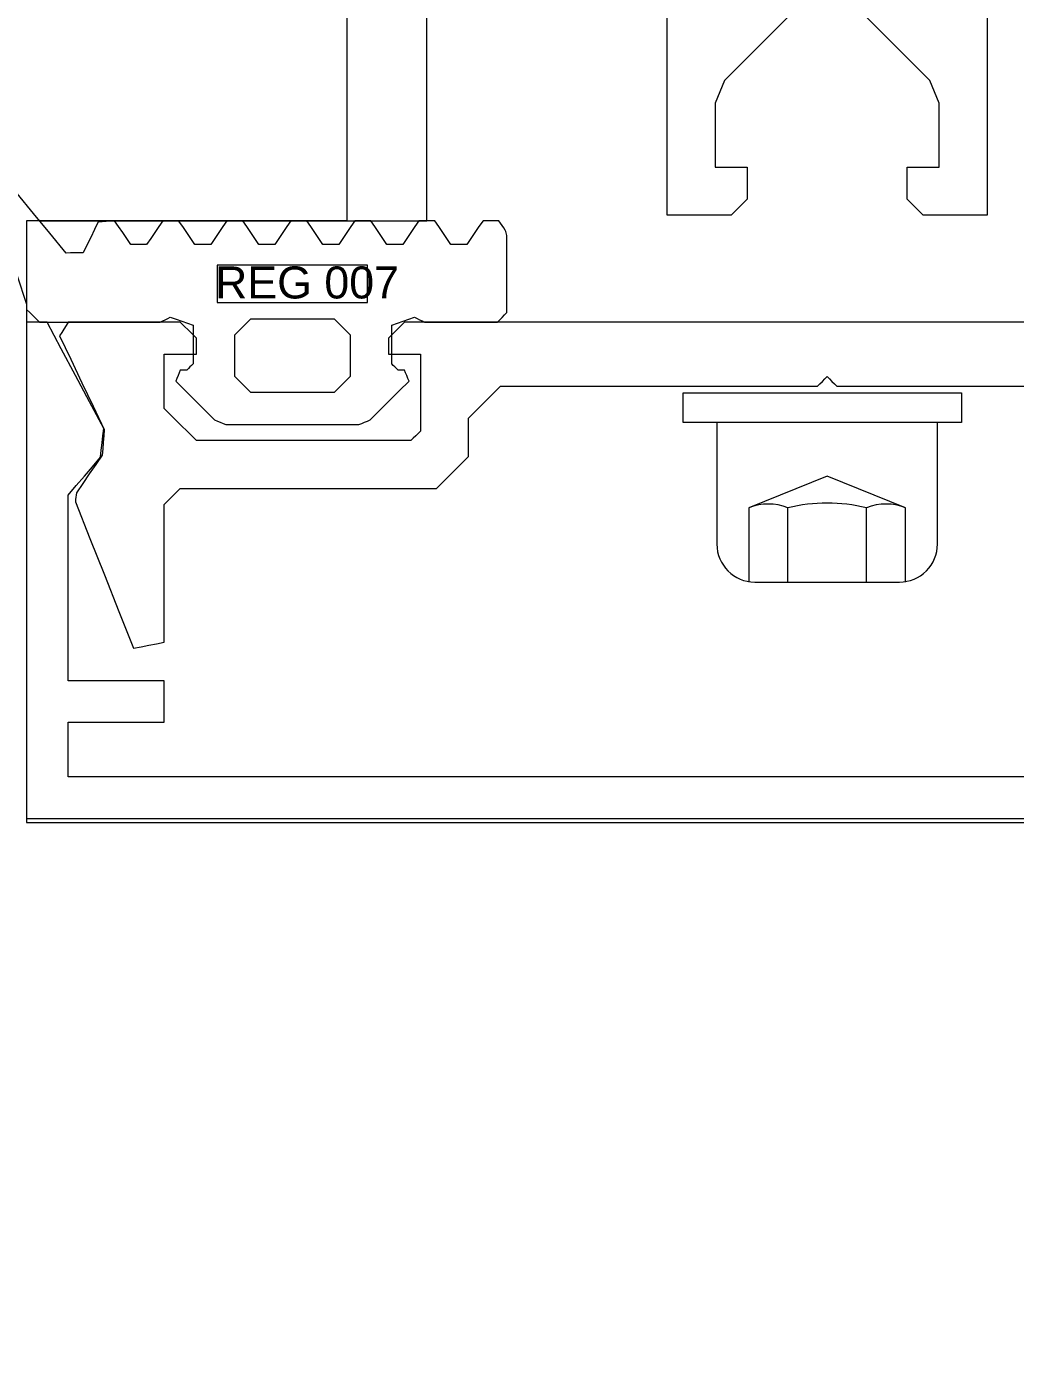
# Model space of a CAD drawing. Header units: millimetres. Extents: x 97 to 215964, y -4577 to 60645.
# Drawn here: x 152447.89 to 152478.77, y 39758.32 to 39799.89 of the extents above; entities that cross this region are included whole.
import ezdxf

# ---------------------------------------------------------------- set-up
doc = ezdxf.new("R2010")
doc.units = ezdxf.units.MM
for name, color, linetype, lineweight in [('A-FLOR-____-PATT', 8, 'Continuous', 9), ('A-GLAZ-CWMG-MCUT', 51, 'Continuous', 9), ('A-GLAZ-CWMG-OTLN', 51, 'Continuous', 9), ('G-XREF-____-OTLN', 8, 'Continuous', 9)]:
    doc.layers.add(name, color=color, linetype=linetype, lineweight=lineweight)
doc.styles.add('Arial', font='arial.ttf', dxfattribs={"height": 0.9999999999999999})

# ---------------------------------------------------------------- blocks, each defined once
blk = doc.blocks.new('Прямоугольный импост - Рядовой 50х200-38602498-О_АИ_ПП_8_400_Целиком')
at = {"layer": 'A-GLAZ-CWMG-MCUT', "color": 90}
for p, q in [((0, 39.79999999999961), (-50.00000000000596, 39.79999999999961)), ((0, 21.00000000000389), (0, 39.79999999999961)), ((-9.999999999997726, -21.00000000000389), (-9.999999999997726, 21.00000000000389)), ((-9.999999999997726, 21.00000000000389), (0, 21.00000000000389))]:
    blk.add_line(p, q, dxfattribs=at)
blk = doc.blocks.new('Прямоугольный импост - 200_dwg-17677014-О_АИ_ПП_8_400_Целиком')
at = {"layer": 'G-XREF-____-OTLN', "color": 10, "lineweight": 5}
for p, q in [((227995.2272596595, 196719.5108221563), (227995.2272596595, 196721.8307167951)), ((227997.6771641584, 196719.5108221563), (227997.6771641584, 196721.8307167951)), ((227994.1931817367, 196719.5108221563), (227998.711242081, 196719.5108221563))]:
    blk.add_line(p, q, dxfattribs=at)
at = {"layer": 'G-XREF-____-OTLN', "color": 10, "lineweight": 5, "flags": 128}
for points in [[(228001.452211909, 196764.9675329972), (228001.452211909, 196730.9674846028), (227999.452211909, 196730.9674846028), (227998.952211909, 196731.4674846027), (227998.952211909, 196732.4674846027), (227999.952211909, 196732.4674846027), (227999.952211909, 196734.4675329972), (227999.6593186902, 196735.1746397784), (227997.1593186902, 196737.6746397784)], [(227995.7451051278, 196737.6746397784), (227993.2451051278, 196735.1746397784), (227992.952211909, 196734.4675329972), (227992.952211909, 196732.4674846027), (227993.952211909, 196732.4674846027), (227993.952211909, 196731.4674846027), (227993.452211909, 196730.9674846028), (227991.452211909, 196730.9674846028), (227991.452211909, 196764.9675329972)], [(227971.8517335563, 196730.7982845857), (227983.9522119089, 196730.7982845857), (227983.9522119089, 196772.7982845857), (227982.452211909, 196772.7982845857)], [(227972.6873740073, 196729.7881075191), (227972.1756014887, 196730.4067717556), (227971.6638289701, 196731.0254359921), (227971.1520564515, 196731.6441002285), (227970.6402839329, 196732.2627644649)], [(227970.2141166709, 196731.8465240991), (227970.5236404804, 196730.9339637231), (227970.8331642899, 196730.0214033471), (227971.1426880994, 196729.108842971), (227971.4522119089, 196728.196282595)], [(227973.6815856928, 196730.7585021974), (227973.5668988009, 196730.5187691859), (227973.4522119089, 196730.2790361743), (227973.337525017, 196730.0393031628), (227973.2228381251, 196729.7995701512)], [(227974.1999112735, 196730.7982845857), (227974.0703298784, 196730.7883389887), (227973.9407484831, 196730.7783933916), (227973.811167088, 196730.7684477945), (227973.6815856928, 196730.7585021974)], [(227974.7045125444, 196730.0597877628), (227974.5783622267, 196730.2444119686), (227974.452211909, 196730.4290361743), (227974.3260615912, 196730.6136603801), (227974.1999112735, 196730.7982845858)], [(227975.7045125444, 196730.7982845857), (227975.5783622267, 196730.61366038), (227975.4522119089, 196730.4290361743), (227975.3260615913, 196730.2444119685), (227975.1999112736, 196730.0597877628)], [(227976.1999112735, 196730.7982845857), (227976.0760615912, 196730.7982845857), (227975.9522119089, 196730.7982845857), (227975.8283622267, 196730.7982845857), (227975.7045125444, 196730.7982845857)], [(227976.7045125444, 196730.0597877628), (227976.5783622267, 196730.2444119686), (227976.452211909, 196730.4290361743), (227976.3260615912, 196730.6136603801), (227976.1999112735, 196730.7982845858)], [(227977.7045125444, 196730.7982845857), (227977.5783622267, 196730.61366038), (227977.4522119089, 196730.4290361743), (227977.3260615913, 196730.2444119685), (227977.1999112736, 196730.0597877628)], [(227978.1999112735, 196730.7982845857), (227978.0760615912, 196730.7982845857), (227977.9522119089, 196730.7982845857), (227977.8283622267, 196730.7982845857), (227977.7045125444, 196730.7982845857)], [(227978.7045125444, 196730.0597877628), (227978.5783622267, 196730.2444119686), (227978.452211909, 196730.4290361743), (227978.3260615912, 196730.6136603801), (227978.1999112735, 196730.7982845858)], [(227979.7045125444, 196730.7982845857), (227979.5783622267, 196730.61366038), (227979.4522119089, 196730.4290361743), (227979.3260615913, 196730.2444119685), (227979.1999112736, 196730.0597877628)], [(227980.1999112735, 196730.7982845857), (227980.0760615912, 196730.7982845857), (227979.9522119089, 196730.7982845857), (227979.8283622267, 196730.7982845857), (227979.7045125444, 196730.7982845857)], [(227980.7045125444, 196730.0597877628), (227980.5783622267, 196730.2444119686), (227980.452211909, 196730.4290361743), (227980.3260615912, 196730.6136603801), (227980.1999112735, 196730.7982845858)], [(227981.7045125444, 196730.7982845857), (227981.5783622267, 196730.61366038), (227981.4522119089, 196730.4290361743), (227981.3260615913, 196730.2444119685), (227981.1999112736, 196730.0597877628)], [(227982.1999112735, 196730.7982845857), (227982.0760615912, 196730.7982845857), (227981.9522119089, 196730.7982845857), (227981.8283622267, 196730.7982845857), (227981.7045125444, 196730.7982845857)], [(227982.7045125444, 196730.0597877628), (227982.5783622267, 196730.2444119686), (227982.452211909, 196730.4290361743), (227982.3260615912, 196730.6136603801), (227982.1999112735, 196730.7982845858)], [(227983.7045125444, 196730.7982845857), (227983.5783622267, 196730.61366038), (227983.4522119089, 196730.4290361743), (227983.3260615913, 196730.2444119685), (227983.1999112736, 196730.0597877628)], [(227984.1999112735, 196730.7982845857), (227984.0760615912, 196730.7982845857), (227983.9522119089, 196730.7982845857), (227983.8283622267, 196730.7982845857), (227983.7045125444, 196730.7982845857)], [(227984.7045125444, 196730.0597877628), (227984.5783622267, 196730.2444119686), (227984.452211909, 196730.4290361743), (227984.3260615912, 196730.6136603801), (227984.1999112735, 196730.7982845858)], [(227985.7045125444, 196730.7982845857), (227985.5783622267, 196730.61366038), (227985.452211909, 196730.4290361743), (227985.3260615913, 196730.2444119685), (227985.1999112736, 196730.0597877628)], [(227986.1999112735, 196730.7982845857), (227986.0760615912, 196730.7982845857), (227985.9522119089, 196730.7982845857), (227985.8283622267, 196730.7982845857), (227985.7045125444, 196730.7982845857)], [(227986.3999112736, 196730.5055794874), (227986.3499112735, 196730.578755762), (227986.2999112735, 196730.6519320366), (227986.2499112736, 196730.7251083112), (227986.1999112735, 196730.7982845858)], [(227986.452211909, 196730.336331076), (227986.4391367501, 196730.3786431788), (227986.4260615912, 196730.4209552817), (227986.4129864324, 196730.4632673846), (227986.3999112736, 196730.5055794874)], [(227986.452211909, 196727.9290361743), (227986.452211909, 196728.5308598997), (227986.452211909, 196729.1326836252), (227986.452211909, 196729.7345073505), (227986.452211909, 196730.336331076)], [(227975.1999112736, 196730.0597877628), (227975.0760615913, 196730.0597877628), (227974.952211909, 196730.0597877628), (227974.8283622267, 196730.0597877628), (227974.7045125444, 196730.0597877628)], [(227977.1999112736, 196730.0597877628), (227977.0760615913, 196730.0597877628), (227976.952211909, 196730.0597877628), (227976.8283622267, 196730.0597877628), (227976.7045125444, 196730.0597877628)], [(227979.1999112736, 196730.0597877628), (227979.0760615913, 196730.0597877628), (227978.952211909, 196730.0597877628), (227978.8283622267, 196730.0597877628), (227978.7045125444, 196730.0597877628)], [(227981.1999112736, 196730.0597877628), (227981.0760615913, 196730.0597877628), (227980.952211909, 196730.0597877628), (227980.8283622267, 196730.0597877628), (227980.7045125444, 196730.0597877628)], [(227983.1999112736, 196730.0597877628), (227983.0760615912, 196730.0597877628), (227982.952211909, 196730.0597877628), (227982.8283622267, 196730.0597877628), (227982.7045125444, 196730.0597877628)], [(227985.1999112736, 196730.0597877628), (227985.0760615912, 196730.0597877628), (227984.952211909, 196730.0597877628), (227984.8283622267, 196730.0597877628), (227984.7045125444, 196730.0597877628)], [(227973.2228381251, 196729.7995701512), (227973.0889720956, 196729.7967044932), (227972.9551060662, 196729.7938388352), (227972.8212400367, 196729.7909731772), (227972.6873740073, 196729.7881075191)], [(227971.4522119089, 196728.1962825949), (227971.4522119089, 196728.1544709898), (227971.4522119089, 196728.1126593846), (227971.4522119089, 196728.0708477795), (227971.4522119089, 196728.0290361743)], [(227971.4522119089, 196728.0290361743), (227971.5522119089, 196727.9290361743), (227971.6522119089, 196727.8290361743), (227971.752211909, 196727.7290361743), (227971.8522119089, 196727.6290361743)], [(227986.152211909, 196727.6290361743), (227986.227211909, 196727.7040361743), (227986.302211909, 196727.7790361743), (227986.377211909, 196727.8540361743), (227986.452211909, 196727.9290361743)], [(227972.0926661833, 196727.6290361742), (227971.9325526147, 196727.6290361742), (227971.7724390462, 196727.6290361742), (227971.6123254776, 196727.6290361742), (227971.452211909, 196727.6290361742)], [(227971.452211909, 196727.6290361742), (227971.452211909, 196723.7540361743), (227971.452211909, 196719.8790361742), (227971.452211909, 196716.0040361743), (227971.452211909, 196712.1290361742)], [(227971.8522119089, 196727.6290361743), (227972.7956299657, 196727.6290361743), (227973.7390480224, 196727.6290361743), (227974.6824660791, 196727.6290361743), (227975.6258841358, 196727.6290361743)], [(227973.8587217165, 196724.3043279166), (227973.4172078332, 196725.135504981), (227972.9756939499, 196725.9666820455), (227972.5341800666, 196726.7978591099), (227972.0926661833, 196727.6290361742)], [(227972.752211909, 196727.6290361743), (227972.6844911053, 196727.521804315), (227972.6167703017, 196727.4145724557), (227972.549049498, 196727.3073405965), (227972.4813286943, 196727.2001087373)], [(227976.252211909, 196727.6290361743), (227975.377211909, 196727.6290361743), (227974.502211909, 196727.6290361743), (227973.627211909, 196727.6290361743), (227972.752211909, 196727.6290361743)], [(227975.6258841358, 196727.6290361743), (227975.7041751075, 196727.6668226407), (227975.7824660791, 196727.7046091071), (227975.8607570507, 196727.7423955736), (227975.9390480224, 196727.78018204)], [(227975.9390480224, 196727.78018204), (227976.1173389941, 196727.7179685064), (227976.2956299657, 196727.6557549729), (227976.4739209373, 196727.5935414393), (227976.652211909, 196727.5313279057)], [(227976.752211909, 196727.1290361743), (227976.627211909, 196727.2540361742), (227976.502211909, 196727.3790361743), (227976.377211909, 196727.5040361743), (227976.252211909, 196727.6290361743)], [(227976.652211909, 196727.5313279057), (227976.652211909, 196727.2307549728), (227976.652211909, 196726.93018204), (227976.652211909, 196726.6296091072), (227976.652211909, 196726.3290361743)], [(227977.9522119089, 196727.2290361743), (227978.077211909, 196727.3540361743), (227978.202211909, 196727.4790361743), (227978.327211909, 196727.6040361743), (227978.452211909, 196727.7290361743)], [(227978.452211909, 196727.7290361743), (227979.102211909, 196727.7290361743), (227979.752211909, 196727.7290361743), (227980.402211909, 196727.7290361743), (227981.052211909, 196727.7290361743)], [(227981.052211909, 196727.7290361743), (227981.177211909, 196727.6040361743), (227981.3022119089, 196727.4790361743), (227981.427211909, 196727.3540361743), (227981.5522119089, 196727.2290361743)], [(227983.252211909, 196727.6290361743), (227983.127211909, 196727.5040361743), (227983.002211909, 196727.3790361743), (227982.877211909, 196727.2540361742), (227982.752211909, 196727.1290361743)], [(227982.852211909, 196727.5313279057), (227983.0305028806, 196727.5935414393), (227983.2087938522, 196727.6557549729), (227983.3870848239, 196727.7179685064), (227983.5653757955, 196727.78018204)], [(227982.852211909, 196726.3290361743), (227982.852211909, 196726.6296091072), (227982.852211909, 196726.93018204), (227982.852211909, 196727.2307549728), (227982.852211909, 196727.5313279057)], [(228009.652211909, 196727.6290361743), (228003.052211909, 196727.6290361743), (227996.452211909, 196727.6290361743), (227989.852211909, 196727.6290361743), (227983.252211909, 196727.6290361743)], [(227983.5653757955, 196727.78018204), (227983.6436667671, 196727.7423955736), (227983.7219577388, 196727.7046091071), (227983.8002487104, 196727.6668226407), (227983.878539682, 196727.6290361743)], [(227983.878539682, 196727.6290361743), (227984.4469577388, 196727.6290361743), (227985.0153757955, 196727.6290361743), (227985.5837938522, 196727.6290361743), (227986.152211909, 196727.6290361743)], [(227972.4813286943, 196727.2001087373), (227972.8296383078, 196726.4682922212), (227973.1779479212, 196725.7364757051), (227973.5262575347, 196725.0046591891), (227973.8745671481, 196724.272842673)], [(227976.752211909, 196726.6290361743), (227976.752211909, 196726.7540361743), (227976.752211909, 196726.8790361743), (227976.752211909, 196727.0040361742), (227976.752211909, 196727.1290361743)], [(227977.9522119089, 196725.9290361743), (227977.9522119089, 196726.2540361743), (227977.9522119089, 196726.5790361743), (227977.9522119089, 196726.9040361743), (227977.9522119089, 196727.2290361743)], [(227981.5522119089, 196727.2290361743), (227981.5522119089, 196726.9040361743), (227981.5522119089, 196726.5790361743), (227981.5522119089, 196726.2540361743), (227981.5522119089, 196725.9290361743)], [(227982.752211909, 196727.1290361743), (227982.752211909, 196727.0040361742), (227982.752211909, 196726.8790361743), (227982.752211909, 196726.7540361743), (227982.752211909, 196726.6290361743)], [(227975.752211909, 196724.9290361743), (227975.752211909, 196725.3540361742), (227975.752211909, 196725.7790361743), (227975.752211909, 196726.2040361743), (227975.752211909, 196726.6290361743)], [(227975.752211909, 196726.6290361743), (227976.002211909, 196726.6290361743), (227976.252211909, 196726.6290361743), (227976.502211909, 196726.6290361743), (227976.752211909, 196726.6290361743)], [(227982.752211909, 196726.6290361743), (227983.002211909, 196726.6290361743), (227983.252211909, 196726.6290361743), (227983.502211909, 196726.6290361743), (227983.752211909, 196726.6290361743)], [(227983.752211909, 196726.6290361743), (227983.752211909, 196726.0290361742), (227983.752211909, 196725.4290361743), (227983.752211909, 196724.8290361743), (227983.752211909, 196724.2290361742)], [(227976.652211909, 196726.3290361743), (227976.602211909, 196726.2790361743), (227976.552211909, 196726.2290361743), (227976.502211909, 196726.1790361743), (227976.452211909, 196726.1290361743)], [(227983.052211909, 196726.1290361743), (227983.002211909, 196726.1790361743), (227982.952211909, 196726.2290361743), (227982.9022119089, 196726.2790361743), (227982.852211909, 196726.3290361743)], [(227976.252211909, 196726.1290361743), (227976.2168565699, 196726.0436808353), (227976.1815012309, 196725.9583254962), (227976.1461458918, 196725.8729701571), (227976.1107905527, 196725.7876148181)], [(227976.1107905527, 196725.7876148181), (227976.4138235613, 196725.4845818095), (227976.7168565699, 196725.1815488009), (227977.0198895785, 196724.8785157923), (227977.3229225871, 196724.5754827837)], [(227976.452211909, 196726.1290361743), (227976.402211909, 196726.1290361743), (227976.352211909, 196726.1290361743), (227976.302211909, 196726.1290361743), (227976.252211909, 196726.1290361743)], [(227978.452211909, 196725.4290361743), (227978.327211909, 196725.5540361743), (227978.202211909, 196725.6790361743), (227978.077211909, 196725.8040361743), (227977.9522119089, 196725.9290361743)], [(227981.5522119089, 196725.9290361743), (227981.427211909, 196725.8040361743), (227981.3022119089, 196725.6790361743), (227981.177211909, 196725.5540361743), (227981.052211909, 196725.4290361743)], [(227982.1815012308, 196724.5754827837), (227982.4845342394, 196724.8785157923), (227982.787567248, 196725.1815488009), (227983.0906002566, 196725.4845818095), (227983.3936332652, 196725.7876148181)], [(227983.252211909, 196726.1290361743), (227983.202211909, 196726.1290361743), (227983.1522119089, 196726.1290361743), (227983.102211909, 196726.1290361743), (227983.052211909, 196726.1290361743)], [(227983.3936332652, 196725.7876148181), (227983.3582779261, 196725.8729701571), (227983.3229225871, 196725.9583254962), (227983.287567248, 196726.0436808353), (227983.252211909, 196726.1290361743)], [(227996.152211909, 196725.6290361743), (227996.227211909, 196725.7040361743), (227996.302211909, 196725.7790361743), (227996.377211909, 196725.8540361743), (227996.452211909, 196725.9290361742)], [(227996.452211909, 196725.9290361742), (227996.527211909, 196725.8540361743), (227996.602211909, 196725.7790361743), (227996.677211909, 196725.7040361743), (227996.752211909, 196725.6290361743)], [(227981.052211909, 196725.4290361743), (227980.402211909, 196725.4290361743), (227979.752211909, 196725.4290361743), (227979.102211909, 196725.4290361743), (227978.452211909, 196725.4290361743)], [(227985.252211909, 196724.6290361743), (227985.502211909, 196724.8790361743), (227985.752211909, 196725.1290361743), (227986.002211909, 196725.3790361743), (227986.252211909, 196725.6290361743)], [(227986.252211909, 196725.6290361743), (227988.727211909, 196725.6290361743), (227991.202211909, 196725.6290361743), (227993.677211909, 196725.6290361743), (227996.152211909, 196725.6290361743)], [(227996.752211909, 196725.6290361743), (227999.227211909, 196725.6290361743), (228001.702211909, 196725.6290361743), (228004.177211909, 196725.6290361743), (228006.652211909, 196725.6290361743)], [(227976.752211909, 196723.9290361742), (227976.502211909, 196724.1790361742), (227976.252211909, 196724.4290361742), (227976.002211909, 196724.6790361743), (227975.752211909, 196724.9290361743)], [(227977.3229225871, 196724.5754827837), (227977.4113109348, 196724.5388711314), (227977.4996992824, 196724.502259479), (227977.58808763, 196724.4656478266), (227977.6764759777, 196724.4290361743)], [(227981.8279478403, 196724.4290361743), (227981.9163361879, 196724.4656478266), (227982.0047245355, 196724.502259479), (227982.0931128832, 196724.5388711314), (227982.1815012308, 196724.5754827837)], [(227985.252211909, 196723.4290361743), (227985.252211909, 196723.7290361742), (227985.252211909, 196724.0290361742), (227985.252211909, 196724.3290361743), (227985.252211909, 196724.6290361743)], [(227999.8967715801, 196720.6963516554), (227999.8967715801, 196724.4955979516), (227993.0076522376, 196724.4955979516), (227993.0076522376, 196720.6963516554)], [(227973.7605029774, 196723.4094382758), (227973.7850576622, 196723.633160686), (227973.809612347, 196723.8568830962), (227973.8341670317, 196724.0806055064), (227973.8587217165, 196724.3043279166)], [(227973.8745671481, 196724.272842673), (227973.8589576758, 196724.0738343448), (227973.8433482035, 196723.8748260167), (227973.8277387312, 196723.6758176885), (227973.812129259, 196723.4768093603)], [(227977.6764759777, 196724.4290361743), (227978.7143439433, 196724.4290361743), (227979.752211909, 196724.4290361743), (227980.7900798746, 196724.4290361743), (227981.8279478403, 196724.4290361743)], [(227983.752211909, 196724.2290361742), (227983.677211909, 196724.1540361742), (227983.602211909, 196724.0790361742), (227983.527211909, 196724.0040361742), (227983.452211909, 196723.9290361742)], [(227983.452211909, 196723.9290361742), (227981.777211909, 196723.9290361742), (227980.102211909, 196723.9290361742), (227978.427211909, 196723.9290361742), (227976.752211909, 196723.9290361742)], [(227972.752211909, 196722.2290361743), (227973.0042846761, 196722.5241366997), (227973.2563574432, 196722.8192372251), (227973.5084302103, 196723.1143377505), (227973.7605029774, 196723.4094382758)], [(227973.812129259, 196723.4768093603), (227973.6102826699, 196723.1822623277), (227973.4084360809, 196722.8877152949), (227973.2065894918, 196722.5931682622), (227973.0047429028, 196722.2986212295)], [(227984.252211909, 196722.4290361742), (227984.502211909, 196722.6790361743), (227984.752211909, 196722.9290361743), (227985.002211909, 196723.1790361743), (227985.252211909, 196723.4290361743)], [(227998.9021164077, 196719.5108221563), (227998.9021164077, 196721.8307167951), (227996.4522119089, 196722.8139453075), (227994.00230741, 196721.8307167951), (227994.00230741, 196719.5108221563)], [(227975.752211909, 196721.9290361742), (227975.877211909, 196722.0540361743), (227976.002211909, 196722.1790361742), (227976.127211909, 196722.3040361743), (227976.252211909, 196722.4290361742)], [(227976.252211909, 196722.4290361742), (227978.252211909, 196722.4290361742), (227980.252211909, 196722.4290361742), (227982.252211909, 196722.4290361742), (227984.252211909, 196722.4290361742)], [(227972.752211909, 196716.4290361742), (227972.752211909, 196717.8790361742), (227972.752211909, 196719.3290361743), (227972.752211909, 196720.7790361742), (227972.752211909, 196722.2290361742)], [(227973.0047429028, 196722.2986212295), (227972.9968937225, 196722.2285732182), (227972.9890445423, 196722.1585252069), (227972.9811953621, 196722.0884771956), (227972.9733461818, 196722.0184291844)], [(227972.9733461818, 196722.0184291844), (227973.4268685606, 196720.8749946861), (227973.8803909394, 196719.7315601878), (227974.3339133182, 196718.5881256895), (227974.787435697, 196717.4446911912)], [(227975.752211909, 196717.6290361743), (227975.752211909, 196718.7040361743), (227975.752211909, 196719.7790361742), (227975.752211909, 196720.8540361742), (227975.752211909, 196721.9290361742)], [(227974.787435697, 196717.4446911912), (227975.02862975, 196717.490777437), (227975.269823803, 196717.5368636827), (227975.511017856, 196717.5829499285), (227975.752211909, 196717.6290361743)], [(227975.752211909, 196716.4290361742), (227975.002211909, 196716.4290361742), (227974.252211909, 196716.4290361742), (227973.502211909, 196716.4290361742), (227972.752211909, 196716.4290361742)], [(227975.752211909, 196715.1290361743), (227975.752211909, 196715.4540361742), (227975.752211909, 196715.7790361742), (227975.752211909, 196716.1040361742), (227975.752211909, 196716.4290361742)], [(227972.752211909, 196713.4290361742), (227972.752211909, 196713.8540361742), (227972.752211909, 196714.2790361742), (227972.752211909, 196714.7040361743), (227972.752211909, 196715.1290361743)], [(227972.752211909, 196715.1290361743), (227973.502211909, 196715.1290361743), (227974.252211909, 196715.1290361743), (227975.002211909, 196715.1290361743), (227975.752211909, 196715.1290361743)], [(228020.152211909, 196713.4290361742), (228008.302211909, 196713.4290361742), (227996.452211909, 196713.4290361742), (227984.602211909, 196713.4290361742), (227972.752211909, 196713.4290361742)], [(227971.452211909, 196712.1290361742), (227983.952211909, 196712.1290361742), (227996.452211909, 196712.1290361742), (228008.952211909, 196712.1290361742), (228021.452211909, 196712.1290361742)]]:
    blk.add_lwpolyline(points, dxfattribs=at)
for points in [[(227982.1019334082, 196728.2412760672), (227982.1019334082, 196729.4103450263), (227977.4024904096, 196729.4103450263), (227977.4024904096, 196728.2412760672)], [(227991.956040368, 196724.4955979516), (227991.956040368, 196725.4166820453), (228000.6483834499, 196725.4166820453), (228000.6483834499, 196724.4955979516)]]:
    blk.add_lwpolyline(points, close=True, dxfattribs=at)
at = {"layer": 'G-XREF-____-OTLN', "color": 10, "lineweight": 5}
for centre, radius, start, end in [((227994.6147835347, 196720.2780212793), 1.669128625357099, 68.47275364092305, 111.527246359077), ((227996.4522119089, 196716.7811195758), 5.19605043205669, 76.36435198351684, 103.6356480164832), ((227998.2896402831, 196720.2780212793), 1.669128625330025, 68.4727536406058, 111.5272463584649), ((227994.1931817367, 196720.6963516554), 1.185529499110999, 180, 269.9999999999996), ((227998.711242081, 196720.6963516554), 1.185529499081895, 269.9999999999996, 0)]:
    blk.add_arc(centre, radius, start, end, dxfattribs=at)
blk = doc.blocks.new('Прямоугольный импост - 200_dwg-V236-О_АИ_ПП_8_400_Целиком')
at = {"layer": 'G-XREF-____-OTLN', "color": 10, "lineweight": 5}
for p, q in [((227995.2272596595, 196719.5108221563), (227995.2272596595, 196721.8307167951)), ((227997.6771641584, 196719.5108221563), (227997.6771641584, 196721.8307167951)), ((227994.1931817367, 196719.5108221563), (227998.711242081, 196719.5108221563))]:
    blk.add_line(p, q, dxfattribs=at)
at = {"layer": 'G-XREF-____-OTLN', "color": 10, "lineweight": 5, "flags": 128}
for points in [[(228001.452211909, 196764.9675329972), (228001.452211909, 196730.9674846028), (227999.452211909, 196730.9674846028), (227998.952211909, 196731.4674846027), (227998.952211909, 196732.4674846027), (227999.952211909, 196732.4674846027), (227999.952211909, 196734.4675329972), (227999.6593186902, 196735.1746397784), (227997.1593186902, 196737.6746397784)], [(227995.7451051278, 196737.6746397784), (227993.2451051278, 196735.1746397784), (227992.952211909, 196734.4675329972), (227992.952211909, 196732.4674846027), (227993.952211909, 196732.4674846027), (227993.952211909, 196731.4674846027), (227993.452211909, 196730.9674846028), (227991.452211909, 196730.9674846028), (227991.452211909, 196764.9675329972)], [(227971.8517335563, 196730.7982845857), (227983.9522119089, 196730.7982845857), (227983.9522119089, 196772.7982845857), (227982.452211909, 196772.7982845857)], [(227972.6873740073, 196729.7881075191), (227972.1756014887, 196730.4067717556), (227971.6638289701, 196731.0254359921), (227971.1520564515, 196731.6441002285), (227970.6402839329, 196732.2627644649)], [(227970.2141166709, 196731.8465240991), (227970.5236404804, 196730.9339637231), (227970.8331642899, 196730.0214033471), (227971.1426880994, 196729.108842971), (227971.4522119089, 196728.196282595)], [(227973.6815856928, 196730.7585021974), (227973.5668988009, 196730.5187691859), (227973.4522119089, 196730.2790361743), (227973.337525017, 196730.0393031628), (227973.2228381251, 196729.7995701512)], [(227974.1999112735, 196730.7982845857), (227974.0703298784, 196730.7883389887), (227973.9407484831, 196730.7783933916), (227973.811167088, 196730.7684477945), (227973.6815856928, 196730.7585021974)], [(227974.7045125444, 196730.0597877628), (227974.5783622267, 196730.2444119686), (227974.452211909, 196730.4290361743), (227974.3260615912, 196730.6136603801), (227974.1999112735, 196730.7982845858)], [(227975.7045125444, 196730.7982845857), (227975.5783622267, 196730.61366038), (227975.4522119089, 196730.4290361743), (227975.3260615913, 196730.2444119685), (227975.1999112736, 196730.0597877628)], [(227976.1999112735, 196730.7982845857), (227976.0760615912, 196730.7982845857), (227975.9522119089, 196730.7982845857), (227975.8283622267, 196730.7982845857), (227975.7045125444, 196730.7982845857)], [(227976.7045125444, 196730.0597877628), (227976.5783622267, 196730.2444119686), (227976.452211909, 196730.4290361743), (227976.3260615912, 196730.6136603801), (227976.1999112735, 196730.7982845858)], [(227977.7045125444, 196730.7982845857), (227977.5783622267, 196730.61366038), (227977.4522119089, 196730.4290361743), (227977.3260615913, 196730.2444119685), (227977.1999112736, 196730.0597877628)], [(227978.1999112735, 196730.7982845857), (227978.0760615912, 196730.7982845857), (227977.9522119089, 196730.7982845857), (227977.8283622267, 196730.7982845857), (227977.7045125444, 196730.7982845857)], [(227978.7045125444, 196730.0597877628), (227978.5783622267, 196730.2444119686), (227978.452211909, 196730.4290361743), (227978.3260615912, 196730.6136603801), (227978.1999112735, 196730.7982845858)], [(227979.7045125444, 196730.7982845857), (227979.5783622267, 196730.61366038), (227979.4522119089, 196730.4290361743), (227979.3260615913, 196730.2444119685), (227979.1999112736, 196730.0597877628)], [(227980.1999112735, 196730.7982845857), (227980.0760615912, 196730.7982845857), (227979.9522119089, 196730.7982845857), (227979.8283622267, 196730.7982845857), (227979.7045125444, 196730.7982845857)], [(227980.7045125444, 196730.0597877628), (227980.5783622267, 196730.2444119686), (227980.452211909, 196730.4290361743), (227980.3260615912, 196730.6136603801), (227980.1999112735, 196730.7982845858)], [(227981.7045125444, 196730.7982845857), (227981.5783622267, 196730.61366038), (227981.4522119089, 196730.4290361743), (227981.3260615913, 196730.2444119685), (227981.1999112736, 196730.0597877628)], [(227982.1999112735, 196730.7982845857), (227982.0760615912, 196730.7982845857), (227981.9522119089, 196730.7982845857), (227981.8283622267, 196730.7982845857), (227981.7045125444, 196730.7982845857)], [(227982.7045125444, 196730.0597877628), (227982.5783622267, 196730.2444119686), (227982.452211909, 196730.4290361743), (227982.3260615912, 196730.6136603801), (227982.1999112735, 196730.7982845858)], [(227983.7045125444, 196730.7982845857), (227983.5783622267, 196730.61366038), (227983.4522119089, 196730.4290361743), (227983.3260615913, 196730.2444119685), (227983.1999112736, 196730.0597877628)], [(227984.1999112735, 196730.7982845857), (227984.0760615912, 196730.7982845857), (227983.9522119089, 196730.7982845857), (227983.8283622267, 196730.7982845857), (227983.7045125444, 196730.7982845857)], [(227984.7045125444, 196730.0597877628), (227984.5783622267, 196730.2444119686), (227984.452211909, 196730.4290361743), (227984.3260615912, 196730.6136603801), (227984.1999112735, 196730.7982845858)], [(227985.7045125444, 196730.7982845857), (227985.5783622267, 196730.61366038), (227985.452211909, 196730.4290361743), (227985.3260615913, 196730.2444119685), (227985.1999112736, 196730.0597877628)], [(227986.1999112735, 196730.7982845857), (227986.0760615912, 196730.7982845857), (227985.9522119089, 196730.7982845857), (227985.8283622267, 196730.7982845857), (227985.7045125444, 196730.7982845857)], [(227986.3999112736, 196730.5055794874), (227986.3499112735, 196730.578755762), (227986.2999112735, 196730.6519320366), (227986.2499112736, 196730.7251083112), (227986.1999112735, 196730.7982845858)], [(227986.452211909, 196730.336331076), (227986.4391367501, 196730.3786431788), (227986.4260615912, 196730.4209552817), (227986.4129864324, 196730.4632673846), (227986.3999112736, 196730.5055794874)], [(227986.452211909, 196727.9290361743), (227986.452211909, 196728.5308598997), (227986.452211909, 196729.1326836252), (227986.452211909, 196729.7345073505), (227986.452211909, 196730.336331076)], [(227975.1999112736, 196730.0597877628), (227975.0760615913, 196730.0597877628), (227974.952211909, 196730.0597877628), (227974.8283622267, 196730.0597877628), (227974.7045125444, 196730.0597877628)], [(227977.1999112736, 196730.0597877628), (227977.0760615913, 196730.0597877628), (227976.952211909, 196730.0597877628), (227976.8283622267, 196730.0597877628), (227976.7045125444, 196730.0597877628)], [(227979.1999112736, 196730.0597877628), (227979.0760615913, 196730.0597877628), (227978.952211909, 196730.0597877628), (227978.8283622267, 196730.0597877628), (227978.7045125444, 196730.0597877628)], [(227981.1999112736, 196730.0597877628), (227981.0760615913, 196730.0597877628), (227980.952211909, 196730.0597877628), (227980.8283622267, 196730.0597877628), (227980.7045125444, 196730.0597877628)], [(227983.1999112736, 196730.0597877628), (227983.0760615912, 196730.0597877628), (227982.952211909, 196730.0597877628), (227982.8283622267, 196730.0597877628), (227982.7045125444, 196730.0597877628)], [(227985.1999112736, 196730.0597877628), (227985.0760615912, 196730.0597877628), (227984.952211909, 196730.0597877628), (227984.8283622267, 196730.0597877628), (227984.7045125444, 196730.0597877628)], [(227973.2228381251, 196729.7995701512), (227973.0889720956, 196729.7967044932), (227972.9551060662, 196729.7938388352), (227972.8212400367, 196729.7909731772), (227972.6873740073, 196729.7881075191)], [(227971.4522119089, 196728.1962825949), (227971.4522119089, 196728.1544709898), (227971.4522119089, 196728.1126593846), (227971.4522119089, 196728.0708477795), (227971.4522119089, 196728.0290361743)], [(227971.4522119089, 196728.0290361743), (227971.5522119089, 196727.9290361743), (227971.6522119089, 196727.8290361743), (227971.752211909, 196727.7290361743), (227971.8522119089, 196727.6290361743)], [(227986.152211909, 196727.6290361743), (227986.227211909, 196727.7040361743), (227986.302211909, 196727.7790361743), (227986.377211909, 196727.8540361743), (227986.452211909, 196727.9290361743)], [(227972.0926661833, 196727.6290361742), (227971.9325526147, 196727.6290361742), (227971.7724390462, 196727.6290361742), (227971.6123254776, 196727.6290361742), (227971.452211909, 196727.6290361742)], [(227971.452211909, 196727.6290361742), (227971.452211909, 196723.7540361743), (227971.452211909, 196719.8790361742), (227971.452211909, 196716.0040361743), (227971.452211909, 196712.1290361742)], [(227971.8522119089, 196727.6290361743), (227972.7956299657, 196727.6290361743), (227973.7390480224, 196727.6290361743), (227974.6824660791, 196727.6290361743), (227975.6258841358, 196727.6290361743)], [(227973.8587217165, 196724.3043279166), (227973.4172078332, 196725.135504981), (227972.9756939499, 196725.9666820455), (227972.5341800666, 196726.7978591099), (227972.0926661833, 196727.6290361742)], [(227972.752211909, 196727.6290361743), (227972.6844911053, 196727.521804315), (227972.6167703017, 196727.4145724557), (227972.549049498, 196727.3073405965), (227972.4813286943, 196727.2001087373)], [(227976.252211909, 196727.6290361743), (227975.377211909, 196727.6290361743), (227974.502211909, 196727.6290361743), (227973.627211909, 196727.6290361743), (227972.752211909, 196727.6290361743)], [(227975.6258841358, 196727.6290361743), (227975.7041751075, 196727.6668226407), (227975.7824660791, 196727.7046091071), (227975.8607570507, 196727.7423955736), (227975.9390480224, 196727.78018204)], [(227975.9390480224, 196727.78018204), (227976.1173389941, 196727.7179685064), (227976.2956299657, 196727.6557549729), (227976.4739209373, 196727.5935414393), (227976.652211909, 196727.5313279057)], [(227976.752211909, 196727.1290361743), (227976.627211909, 196727.2540361742), (227976.502211909, 196727.3790361743), (227976.377211909, 196727.5040361743), (227976.252211909, 196727.6290361743)], [(227976.652211909, 196727.5313279057), (227976.652211909, 196727.2307549728), (227976.652211909, 196726.93018204), (227976.652211909, 196726.6296091072), (227976.652211909, 196726.3290361743)], [(227977.9522119089, 196727.2290361743), (227978.077211909, 196727.3540361743), (227978.202211909, 196727.4790361743), (227978.327211909, 196727.6040361743), (227978.452211909, 196727.7290361743)], [(227978.452211909, 196727.7290361743), (227979.102211909, 196727.7290361743), (227979.752211909, 196727.7290361743), (227980.402211909, 196727.7290361743), (227981.052211909, 196727.7290361743)], [(227981.052211909, 196727.7290361743), (227981.177211909, 196727.6040361743), (227981.3022119089, 196727.4790361743), (227981.427211909, 196727.3540361743), (227981.5522119089, 196727.2290361743)], [(227983.252211909, 196727.6290361743), (227983.127211909, 196727.5040361743), (227983.002211909, 196727.3790361743), (227982.877211909, 196727.2540361742), (227982.752211909, 196727.1290361743)], [(227982.852211909, 196727.5313279057), (227983.0305028806, 196727.5935414393), (227983.2087938522, 196727.6557549729), (227983.3870848239, 196727.7179685064), (227983.5653757955, 196727.78018204)], [(227982.852211909, 196726.3290361743), (227982.852211909, 196726.6296091072), (227982.852211909, 196726.93018204), (227982.852211909, 196727.2307549728), (227982.852211909, 196727.5313279057)], [(228009.652211909, 196727.6290361743), (228003.052211909, 196727.6290361743), (227996.452211909, 196727.6290361743), (227989.852211909, 196727.6290361743), (227983.252211909, 196727.6290361743)], [(227983.5653757955, 196727.78018204), (227983.6436667671, 196727.7423955736), (227983.7219577388, 196727.7046091071), (227983.8002487104, 196727.6668226407), (227983.878539682, 196727.6290361743)], [(227983.878539682, 196727.6290361743), (227984.4469577388, 196727.6290361743), (227985.0153757955, 196727.6290361743), (227985.5837938522, 196727.6290361743), (227986.152211909, 196727.6290361743)], [(227972.4813286943, 196727.2001087373), (227972.8296383078, 196726.4682922212), (227973.1779479212, 196725.7364757051), (227973.5262575347, 196725.0046591891), (227973.8745671481, 196724.272842673)], [(227976.752211909, 196726.6290361743), (227976.752211909, 196726.7540361743), (227976.752211909, 196726.8790361743), (227976.752211909, 196727.0040361742), (227976.752211909, 196727.1290361743)], [(227977.9522119089, 196725.9290361743), (227977.9522119089, 196726.2540361743), (227977.9522119089, 196726.5790361743), (227977.9522119089, 196726.9040361743), (227977.9522119089, 196727.2290361743)], [(227981.5522119089, 196727.2290361743), (227981.5522119089, 196726.9040361743), (227981.5522119089, 196726.5790361743), (227981.5522119089, 196726.2540361743), (227981.5522119089, 196725.9290361743)], [(227982.752211909, 196727.1290361743), (227982.752211909, 196727.0040361742), (227982.752211909, 196726.8790361743), (227982.752211909, 196726.7540361743), (227982.752211909, 196726.6290361743)], [(227975.752211909, 196724.9290361743), (227975.752211909, 196725.3540361742), (227975.752211909, 196725.7790361743), (227975.752211909, 196726.2040361743), (227975.752211909, 196726.6290361743)], [(227975.752211909, 196726.6290361743), (227976.002211909, 196726.6290361743), (227976.252211909, 196726.6290361743), (227976.502211909, 196726.6290361743), (227976.752211909, 196726.6290361743)], [(227982.752211909, 196726.6290361743), (227983.002211909, 196726.6290361743), (227983.252211909, 196726.6290361743), (227983.502211909, 196726.6290361743), (227983.752211909, 196726.6290361743)], [(227983.752211909, 196726.6290361743), (227983.752211909, 196726.0290361742), (227983.752211909, 196725.4290361743), (227983.752211909, 196724.8290361743), (227983.752211909, 196724.2290361742)], [(227976.652211909, 196726.3290361743), (227976.602211909, 196726.2790361743), (227976.552211909, 196726.2290361743), (227976.502211909, 196726.1790361743), (227976.452211909, 196726.1290361743)], [(227983.052211909, 196726.1290361743), (227983.002211909, 196726.1790361743), (227982.952211909, 196726.2290361743), (227982.9022119089, 196726.2790361743), (227982.852211909, 196726.3290361743)], [(227976.252211909, 196726.1290361743), (227976.2168565699, 196726.0436808353), (227976.1815012309, 196725.9583254962), (227976.1461458918, 196725.8729701571), (227976.1107905527, 196725.7876148181)], [(227976.1107905527, 196725.7876148181), (227976.4138235613, 196725.4845818095), (227976.7168565699, 196725.1815488009), (227977.0198895785, 196724.8785157923), (227977.3229225871, 196724.5754827837)], [(227976.452211909, 196726.1290361743), (227976.402211909, 196726.1290361743), (227976.352211909, 196726.1290361743), (227976.302211909, 196726.1290361743), (227976.252211909, 196726.1290361743)], [(227978.452211909, 196725.4290361743), (227978.327211909, 196725.5540361743), (227978.202211909, 196725.6790361743), (227978.077211909, 196725.8040361743), (227977.9522119089, 196725.9290361743)], [(227981.5522119089, 196725.9290361743), (227981.427211909, 196725.8040361743), (227981.3022119089, 196725.6790361743), (227981.177211909, 196725.5540361743), (227981.052211909, 196725.4290361743)], [(227982.1815012308, 196724.5754827837), (227982.4845342394, 196724.8785157923), (227982.787567248, 196725.1815488009), (227983.0906002566, 196725.4845818095), (227983.3936332652, 196725.7876148181)], [(227983.252211909, 196726.1290361743), (227983.202211909, 196726.1290361743), (227983.1522119089, 196726.1290361743), (227983.102211909, 196726.1290361743), (227983.052211909, 196726.1290361743)], [(227983.3936332652, 196725.7876148181), (227983.3582779261, 196725.8729701571), (227983.3229225871, 196725.9583254962), (227983.287567248, 196726.0436808353), (227983.252211909, 196726.1290361743)], [(227996.152211909, 196725.6290361743), (227996.227211909, 196725.7040361743), (227996.302211909, 196725.7790361743), (227996.377211909, 196725.8540361743), (227996.452211909, 196725.9290361742)], [(227996.452211909, 196725.9290361742), (227996.527211909, 196725.8540361743), (227996.602211909, 196725.7790361743), (227996.677211909, 196725.7040361743), (227996.752211909, 196725.6290361743)], [(227981.052211909, 196725.4290361743), (227980.402211909, 196725.4290361743), (227979.752211909, 196725.4290361743), (227979.102211909, 196725.4290361743), (227978.452211909, 196725.4290361743)], [(227985.252211909, 196724.6290361743), (227985.502211909, 196724.8790361743), (227985.752211909, 196725.1290361743), (227986.002211909, 196725.3790361743), (227986.252211909, 196725.6290361743)], [(227986.252211909, 196725.6290361743), (227988.727211909, 196725.6290361743), (227991.202211909, 196725.6290361743), (227993.677211909, 196725.6290361743), (227996.152211909, 196725.6290361743)], [(227996.752211909, 196725.6290361743), (227999.227211909, 196725.6290361743), (228001.702211909, 196725.6290361743), (228004.177211909, 196725.6290361743), (228006.652211909, 196725.6290361743)], [(227976.752211909, 196723.9290361742), (227976.502211909, 196724.1790361742), (227976.252211909, 196724.4290361742), (227976.002211909, 196724.6790361743), (227975.752211909, 196724.9290361743)], [(227977.3229225871, 196724.5754827837), (227977.4113109348, 196724.5388711314), (227977.4996992824, 196724.502259479), (227977.58808763, 196724.4656478266), (227977.6764759777, 196724.4290361743)], [(227981.8279478403, 196724.4290361743), (227981.9163361879, 196724.4656478266), (227982.0047245355, 196724.502259479), (227982.0931128832, 196724.5388711314), (227982.1815012308, 196724.5754827837)], [(227985.252211909, 196723.4290361743), (227985.252211909, 196723.7290361742), (227985.252211909, 196724.0290361742), (227985.252211909, 196724.3290361743), (227985.252211909, 196724.6290361743)], [(227999.8967715801, 196720.6963516554), (227999.8967715801, 196724.4955979516), (227993.0076522376, 196724.4955979516), (227993.0076522376, 196720.6963516554)], [(227973.7605029774, 196723.4094382758), (227973.7850576622, 196723.633160686), (227973.809612347, 196723.8568830962), (227973.8341670317, 196724.0806055064), (227973.8587217165, 196724.3043279166)], [(227973.8745671481, 196724.272842673), (227973.8589576758, 196724.0738343448), (227973.8433482035, 196723.8748260167), (227973.8277387312, 196723.6758176885), (227973.812129259, 196723.4768093603)], [(227977.6764759777, 196724.4290361743), (227978.7143439433, 196724.4290361743), (227979.752211909, 196724.4290361743), (227980.7900798746, 196724.4290361743), (227981.8279478403, 196724.4290361743)], [(227983.752211909, 196724.2290361742), (227983.677211909, 196724.1540361742), (227983.602211909, 196724.0790361742), (227983.527211909, 196724.0040361742), (227983.452211909, 196723.9290361742)], [(227983.452211909, 196723.9290361742), (227981.777211909, 196723.9290361742), (227980.102211909, 196723.9290361742), (227978.427211909, 196723.9290361742), (227976.752211909, 196723.9290361742)], [(227972.752211909, 196722.2290361743), (227973.0042846761, 196722.5241366997), (227973.2563574432, 196722.8192372251), (227973.5084302103, 196723.1143377505), (227973.7605029774, 196723.4094382758)], [(227973.812129259, 196723.4768093603), (227973.6102826699, 196723.1822623277), (227973.4084360809, 196722.8877152949), (227973.2065894918, 196722.5931682622), (227973.0047429028, 196722.2986212295)], [(227984.252211909, 196722.4290361742), (227984.502211909, 196722.6790361743), (227984.752211909, 196722.9290361743), (227985.002211909, 196723.1790361743), (227985.252211909, 196723.4290361743)], [(227998.9021164077, 196719.5108221563), (227998.9021164077, 196721.8307167951), (227996.4522119089, 196722.8139453075), (227994.00230741, 196721.8307167951), (227994.00230741, 196719.5108221563)], [(227975.752211909, 196721.9290361742), (227975.877211909, 196722.0540361743), (227976.002211909, 196722.1790361742), (227976.127211909, 196722.3040361743), (227976.252211909, 196722.4290361742)], [(227976.252211909, 196722.4290361742), (227978.252211909, 196722.4290361742), (227980.252211909, 196722.4290361742), (227982.252211909, 196722.4290361742), (227984.252211909, 196722.4290361742)], [(227972.752211909, 196716.4290361742), (227972.752211909, 196717.8790361742), (227972.752211909, 196719.3290361743), (227972.752211909, 196720.7790361742), (227972.752211909, 196722.2290361742)], [(227973.0047429028, 196722.2986212295), (227972.9968937225, 196722.2285732182), (227972.9890445423, 196722.1585252069), (227972.9811953621, 196722.0884771956), (227972.9733461818, 196722.0184291844)], [(227972.9733461818, 196722.0184291844), (227973.4268685606, 196720.8749946861), (227973.8803909394, 196719.7315601878), (227974.3339133182, 196718.5881256895), (227974.787435697, 196717.4446911912)], [(227975.752211909, 196717.6290361743), (227975.752211909, 196718.7040361743), (227975.752211909, 196719.7790361742), (227975.752211909, 196720.8540361742), (227975.752211909, 196721.9290361742)], [(227974.787435697, 196717.4446911912), (227975.02862975, 196717.490777437), (227975.269823803, 196717.5368636827), (227975.511017856, 196717.5829499285), (227975.752211909, 196717.6290361743)], [(227975.752211909, 196716.4290361742), (227975.002211909, 196716.4290361742), (227974.252211909, 196716.4290361742), (227973.502211909, 196716.4290361742), (227972.752211909, 196716.4290361742)], [(227975.752211909, 196715.1290361743), (227975.752211909, 196715.4540361742), (227975.752211909, 196715.7790361742), (227975.752211909, 196716.1040361742), (227975.752211909, 196716.4290361742)], [(227972.752211909, 196713.4290361742), (227972.752211909, 196713.8540361742), (227972.752211909, 196714.2790361742), (227972.752211909, 196714.7040361743), (227972.752211909, 196715.1290361743)], [(227972.752211909, 196715.1290361743), (227973.502211909, 196715.1290361743), (227974.252211909, 196715.1290361743), (227975.002211909, 196715.1290361743), (227975.752211909, 196715.1290361743)], [(228020.152211909, 196713.4290361742), (228008.302211909, 196713.4290361742), (227996.452211909, 196713.4290361742), (227984.602211909, 196713.4290361742), (227972.752211909, 196713.4290361742)], [(227971.452211909, 196712.1290361742), (227983.952211909, 196712.1290361742), (227996.452211909, 196712.1290361742), (228008.952211909, 196712.1290361742), (228021.452211909, 196712.1290361742)]]:
    blk.add_lwpolyline(points, dxfattribs=at)
for points in [[(227982.1019334082, 196728.2412760672), (227982.1019334082, 196729.4103450263), (227977.4024904096, 196729.4103450263), (227977.4024904096, 196728.2412760672)], [(227991.956040368, 196724.4955979516), (227991.956040368, 196725.4166820453), (228000.6483834499, 196725.4166820453), (228000.6483834499, 196724.4955979516)]]:
    blk.add_lwpolyline(points, close=True, dxfattribs=at)
at = {"layer": 'G-XREF-____-OTLN', "color": 10, "lineweight": 5}
for centre, radius, start, end in [((227994.6147835347, 196720.2780212793), 1.669128625357099, 68.47275364092305, 111.527246359077), ((227996.4522119089, 196716.7811195758), 5.19605043205669, 76.36435198351684, 103.6356480164832), ((227998.2896402831, 196720.2780212793), 1.669128625330025, 68.4727536406058, 111.5272463584649), ((227994.1931817367, 196720.6963516554), 1.185529499110999, 180, 269.9999999999996), ((227998.711242081, 196720.6963516554), 1.185529499081895, 269.9999999999996, 0)]:
    blk.add_arc(centre, radius, start, end, dxfattribs=at)
at = {"layer": 'G-XREF-____-OTLN', "color": 7, "lineweight": 5, "insert": (227977.3354098537, 196729.369631978), "char_height": 0.9999999999999999, "width": 6.868376022600987, "attachment_point": 1, "line_spacing_factor": 0.9417779076525878, "style": 'Arial'}
blk.add_mtext('REG 007', dxfattribs=at)
blk = doc.blocks.new('Прямоугольный импост - 42х50х200h-V238-О_АИ_ПП_8_400_Целиком')
for name in ['Прямоугольный импост - 200_dwg-17677014-О_АИ_ПП_8_400_Целиком', 'Прямоугольный импост - 200_dwg-V236-О_АИ_ПП_8_400_Целиком']:
    blk.add_blockref(name, (-227996.452211909, -196751.7982845857))
blk = doc.blocks.new('0083_СОШ675_АР_R22_rvt-1-О_АИ_ПП_8_400_Целиком')
at = {"layer": 'A-GLAZ-CWMG-OTLN', "color": 90, "lineweight": 9}
blk.add_blockref('Прямоугольный импост - 42х50х200h-V238-О_АИ_ПП_8_400_Целиком', (93675.00000000076, 39814.82304397163), dxfattribs=at)
at = {"layer": 'A-GLAZ-CWMG-OTLN', "color": 90, "lineweight": 9, "rotation": 180}
blk.add_blockref('Прямоугольный импост - Рядовой 50х200-38602498-О_АИ_ПП_8_400_Целиком', (93650.00000000073, 39814.82304397159), dxfattribs=at)

msp = doc.modelspace()

# ---------------------------------------------------------------- hatches: boundary and pattern name
at = {"layer": 'A-FLOR-____-PATT'}
h = msp.add_hatch(dxfattribs=at)
h.set_pattern_fill('FP_201', color=256, style=0, pattern_type=2)
h.set_pattern_definition([(0, (147937.865824219, 40840), (0, 500), []), (90, (147937.865824219, 40840), (-500, 3.061616997868383e-14), [])])
h.paths.add_polyline_path([(155097.8766812065, 35774.9999999985), (155097.887824219, 35775.00058610472), (155097.887824219, 35790.00058610472), (155283.0071577297, 35790.00058610472), (155283.0071577297, 36424.94033325052), (155288.0071577297, 36425.44921146367), (155288.0071577297, 36434.94033325055), (155298.0071577297, 36434.94033325055), (155298.0071577297, 36439.94033325054), (160077.8878242202, 36439.94033325054), (160077.8878242202, 36434.94033325055), (160087.8878242202, 36434.17110248127), (160087.8878242202, 36424.94033325055), (160092.8878242203, 36424.94033325055), (160092.8878242203, 36114.99999999838), (160977.8884103145, 36114.99999999838), (160977.8884103145, 35899.99941389437), (162617.8664886746, 35899.99941389437), (162617.8884103145, 36114.99999999836), (163697.8884103145, 36114.99999999836), (163697.8884103145, 36109.99999999837), (163707.8884103145, 36109.99999999837), (163707.8884103145, 36099.99999999836), (163712.8884103144, 36099.48141902524), (163712.8884103144, 35989.99999999934), (167307.8884103154, 35989.99999999934), (167307.8884103154, 36180.00000030435), (167312.8884103154, 36180.00000030435), (167312.8884103154, 36190.00000030435), (167322.8884103154, 36190.00000030435), (167322.8884103154, 36195.00000030436), (167652.8886723683, 36195.00000030436), (167652.8886723683, 36915.00000000109), (167707.9120127813, 36915.00000000109), (167707.0411365333, 39615.00000000111), (167652.8886723683, 39615.00000000111), (167652.8886723683, 39675.02304366783), (167277.8659025791, 39675.02304366783), (167277.8659025791, 39760.02368946054), (163547.887824219, 39760.02368946054), (163547.887824219, 39775.02304397164), (158257.8878242189, 39775.00058610504), (158257.8878242189, 39760.02368946058), (157747.887824219, 39760.02368946058), (157747.887824219, 39775.02304397164), (152447.887824219, 39775.02304397164), (152447.887824219, 39760.0236894606), (151947.887824219, 39760.0236894606), (151947.887824219, 39775.02304397164), (146647.887824219, 39775.02304397164), (146647.887824219, 39760.02368946062), (146147.887824219, 39760.02368946062), (146147.887824219, 39775.02304397164), (140847.887824219, 39775.00058610511), (140847.887824219, 39760.02368946064), (132727.8878242205, 39760.02368946064), (132727.8878242205, 39765.02368946063), (132717.8878242205, 39765.02368946063), (132717.8878242205, 39775.02368946065), (132712.8878242205, 39775.02368946065), (132712.8878242205, 41999.99941389407), (132927.8659025806, 41999.99941389407), (132927.8659025806, 43499.99941389412), (132712.8878242205, 43499.99941389412), (132712.8878242205, 45689.99999999961), (131927.8878242205, 45690.00000000006), (131927.8659025806, 45905.00000000006), (129227.8878242204, 45905.00000000007), (129227.8878242204, 45690.00000000008), (128487.8878245237, 45690.00000000008), (128487.8878245237, 45372.39136640795), (128482.8878245237, 45372.39136640795), (128482.8878245237, 45362.39136640795), (128472.8878245237, 45362.39136640795), (128472.3608418216, 45357.39136640795), (128312.8878242198, 45357.39136640795), (128312.8878242198, 40189.99999999961), (128497.887824219, 40189.99999999961), (128497.887824219, 40184.99999999962), (128507.887824219, 40184.99999999962), (128507.887824219, 40174.99999999961), (128512.887824219, 40174.99999999961), (128512.887824219, 39775.00008183569), (128507.887824219, 39774.99999999963), (128507.887824219, 39764.99999999962), (128497.887824219, 39764.99999999962), (128497.8659025791, 39759.99999999962), (128312.8878242201, 39759.99999999962), (128312.8878242201, 35989.9999999996), (128497.887824219, 35989.9999999996), (128497.887824219, 35984.9999999996), (128507.887824219, 35984.9999999996), (128507.887824219, 35974.99999999961), (128512.887824219, 35974.16964252203), (128512.887824219, 35880.00000000108), (128797.887824219, 35880.00000000108), (128797.887824219, 35865.00000000107), (130197.887824219, 35865.00000000107), (130197.887824219, 35880.00000000107), (130472.8878242204, 35880.00000000107), (130472.8878242204, 36174.99882779027), (130477.8878242204, 36174.99999999958), (130477.8878242204, 36184.99999999961), (130487.8878242204, 36184.99999999961), (130487.8878242204, 36189.99999999961), (132167.8878242204, 36189.99999999961), (132167.8878242204, 36184.99999999961), (132177.8878242204, 36184.99999999961), (132177.8878242204, 36174.99999999958), (132182.8878242204, 36174.99999999958), (132182.8878242204, 35880.00000000106), (132277.8878242197, 35880.00000000106), (132277.8878242197, 35785.00000000106), (133277.8878242197, 35785.00000000106), (133277.8878242197, 35880.00000000106), (133382.887824219, 35880.00000000106), (133382.887824219, 35974.99999999958), (133387.887824219, 35974.99999999958), (133387.887824219, 35984.99999999959), (133397.887824219, 35984.99999999959), (133397.887824219, 35989.99999999959), (133782.887824219, 35989.99999999959), (133782.887824219, 36174.99999999958), (133787.887824219, 36174.99999999958), (133787.887824219, 36184.99999999961), (133797.8878242198, 36184.99999999961), (133797.8878242198, 36189.99999999961), (135087.8878242198, 36189.99999999961), (135087.8878242198, 36184.99999999961), (135097.8878242198, 36184.99999999961), (135097.8878242198, 36174.99999999958), (135102.8878242198, 36174.99999999958), (135102.8878242198, 35790.00000000122), (135197.8878242202, 35790.00000000122), (135197.8878242202, 35775.00000000122), (137697.8878242201, 35775.00000000122), (137697.8878242201, 35790.00000000121), (137742.8878242189, 35790.00000000121), (137742.8878242189, 36424.9403332505), (137747.887824219, 36424.9403332505), (137747.887824219, 36434.94033325051), (137757.887824219, 36434.94033325051), (137757.887824219, 36439.9403332505), (142617.887824219, 36439.9403332505), (142617.887824219, 36434.94033325051), (142627.887824219, 36434.94033325051), (142627.887824219, 36424.94073563903), (142632.887824219, 36424.9409363932), (142632.887824219, 35789.99999999905), (142917.887824219, 35789.99999999905), (142917.887824219, 35774.99999999905), (144317.887824219, 35774.99999999905), (144317.887824219, 35789.99999999904), (144662.8878242189, 35789.99999999904), (144662.8878242189, 36425.02244258862), (144667.8878242189, 36425.02304397098), (144667.8878242189, 36435.02304397098), (144677.8878242189, 36435.02304397098), (144677.8878242189, 36440.02304397098), (147647.887824219, 36440.02304397098), (147647.8884103145, 36435.02304397098), (147657.8884103144, 36435.02304397098), (147657.8884103144, 36425.02304397097), (147662.8884103145, 36425.02304397097), (147662.8884103145, 35789.99999999943), (147677.8884103145, 35789.99999999943), (147677.8884103145, 35774.9999999994), (149077.8884103145, 35774.9999999994), (149077.8884103145, 35789.99999999942), (149092.8884103145, 35789.99999999942), (149092.8884103145, 36425.02304397094), (149097.8884103146, 36425.02304397094), (149097.8884103146, 36435.02304397111), (149107.8884103145, 36435.02304397115), (149107.8884103145, 36440.02304397115), (152467.887824219, 36440.02304397115), (152467.887824219, 36435.02304397115), (152477.887824219, 36435.02304397115), (152477.887824219, 36425.02304397114), (152482.887824219, 36425.02260495272), (152482.887824219, 35790.00058610473), (152597.887824219, 35790.00058610473), (152597.8948574938, 35774.9999999985), (153865.4055984578, 35775.00058610472)])

# ---------------------------------------------------------------- block references
at = {"color": 250, "lineweight": 5}
msp.add_blockref('0083_СОШ675_АР_R22_rvt-1-О_АИ_ПП_8_400_Целиком', (58797.887824219, 0), dxfattribs=at)

doc.saveas('drawing.dxf')
